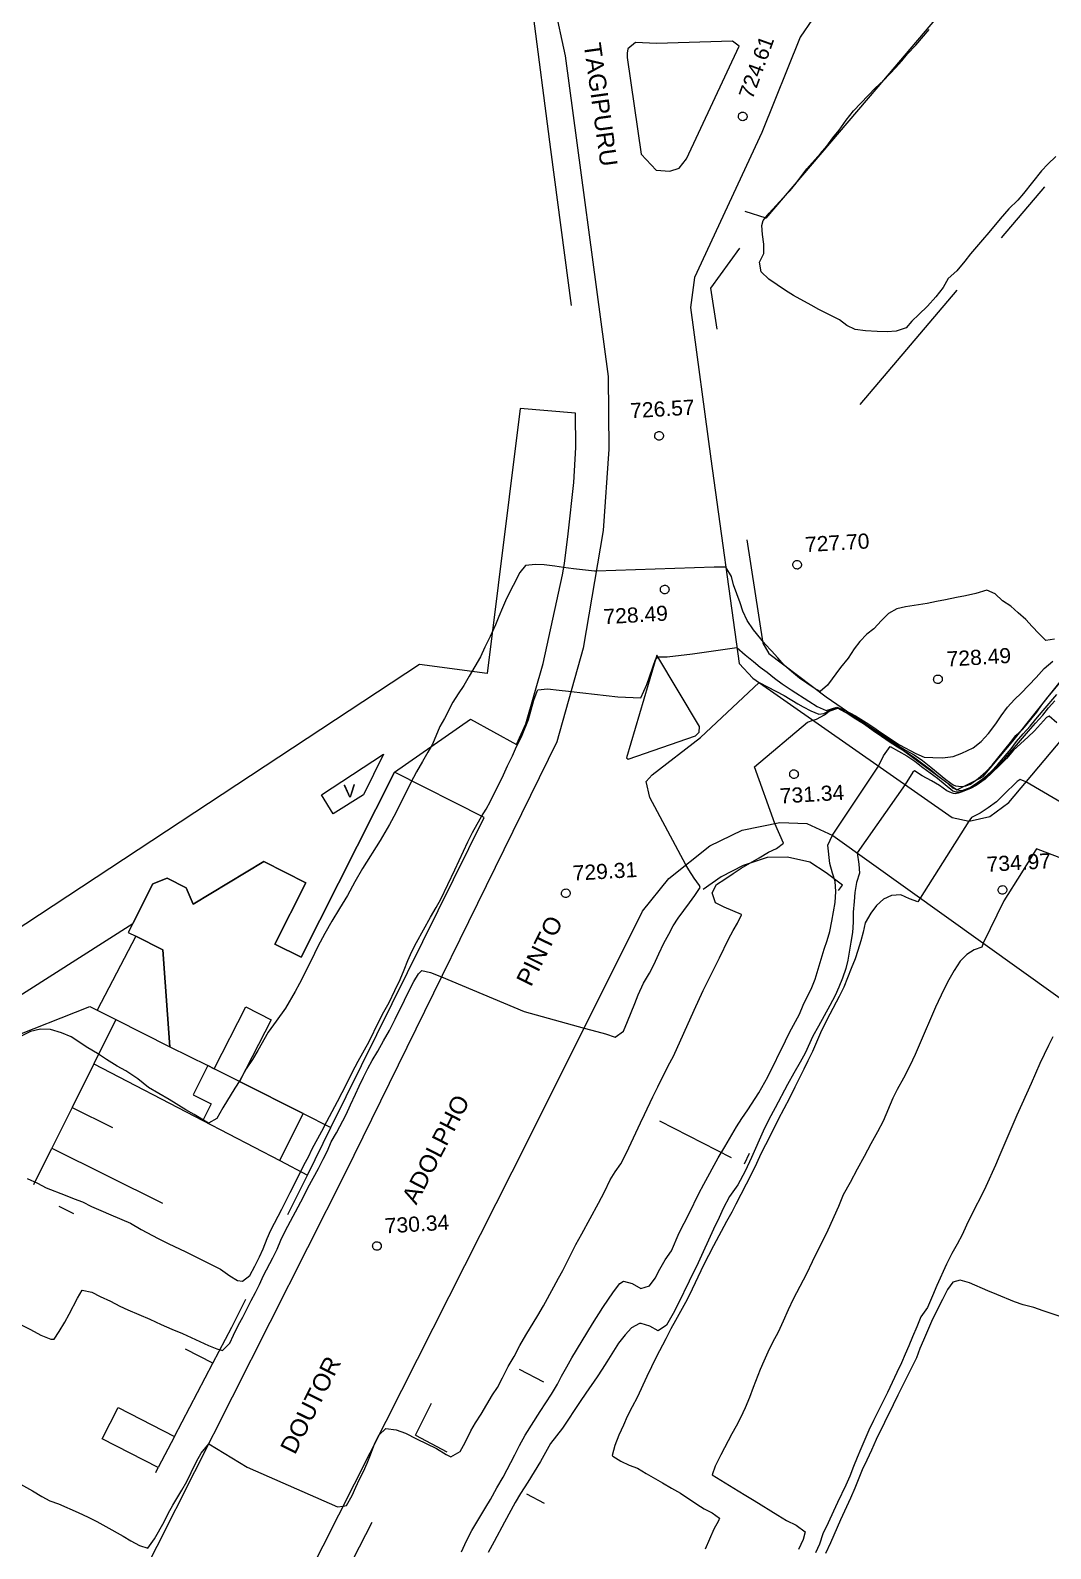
# Model space of a CAD drawing. Header units: metres. Extents: x 329311 to 330425, y 7396637 to 7397287.
# Drawn here: x 329947.3 to 330065.5, y 7396864.5 to 7397040.4 of the extents above; entities that cross this region are included whole.
import ezdxf
from ezdxf.enums import TextEntityAlignment as Align

# ---------------------------------------------------------------- set-up
doc = ezdxf.new("R2010")
doc.units = ezdxf.units.M
doc.layers.get('0').update_dxf_attribs({"lineweight": 18})
for name, color, linetype, lineweight in [('100_SIST_VIARIO_MEIO_FIO', 8, 'Continuous', 18), ('108_SEP_FIS_CANT_CENT_ILHA', 9, 'Continuous', 18), ('160_P_SIMP_ASF_TOP', 7, 'Continuous', 18), ('206_MURO_E_MURO_ARRIMO', 9, 'Continuous', 18), ('216_EDIF_NOTAVEL', 9, 'Continuous', 18), ('218_EDIF_NOTAVEL_TOP', 7, 'Continuous', 18), ('600_CURVA_MESTRA', 9, 'Continuous', 18), ('604_CURVA_INTERM', 9, 'Continuous', 18), ('606_PTO_COTADO', 9, 'Continuous', 18), ('608_PTO_COTADO_INTERVIA', 9, 'Continuous', 18), ('624_SEGM_CURVA_MESTRA', 14, 'Continuous', 18)]:
    doc.layers.add(name, color=color, linetype=linetype, lineweight=lineweight)
doc.styles.add('Style-Arial', font='arial.ttf', dxfattribs={"height": 2})

# ---------------------------------------------------------------- blocks, each defined once
blk = doc.blocks.new('SP09')
at = {"color": 0, "linetype": 'Continuous'}
blk.add_lwpolyline([(-0.03, -0.51), (-0.14, -0.49), (-0.24, -0.46), (-0.31, -0.42), (-0.35, -0.39), (-0.42, -0.31), (-0.47, -0.24), (-0.51, -0.15), (-0.52, -0.09), (-0.52, 0.03), (-0.51, 0.11), (-0.48, 0.2), (-0.44, 0.27), (-0.4, 0.33), (-0.32, 0.39), (-0.23, 0.44), (-0.15, 0.48), (-0.1, 0.48), (-0.03, 0.48), (0.08, 0.48), (0.19, 0.44), (0.27, 0.4), (0.35, 0.32), (0.41, 0.23), (0.46, 0.11), (0.48, 0.03), (0.48, -0.03), (0.47, -0.08), (0.44, -0.21), (0.38, -0.3), (0.31, -0.38), (0.23, -0.44), (0.1, -0.49), (0.02, -0.51)], close=True, dxfattribs=at)
blk = doc.blocks.new('SP10')
at = {"color": 0, "linetype": 'Continuous'}
blk.add_lwpolyline([(-0.03, -0.51), (-0.14, -0.49), (-0.24, -0.46), (-0.31, -0.42), (-0.35, -0.39), (-0.42, -0.31), (-0.47, -0.24), (-0.51, -0.15), (-0.52, -0.09), (-0.52, 0.03), (-0.51, 0.11), (-0.48, 0.2), (-0.44, 0.27), (-0.4, 0.33), (-0.32, 0.39), (-0.23, 0.44), (-0.15, 0.48), (-0.1, 0.48), (-0.03, 0.48), (0.08, 0.48), (0.19, 0.44), (0.27, 0.4), (0.35, 0.32), (0.41, 0.23), (0.46, 0.11), (0.48, 0.03), (0.48, -0.03), (0.47, -0.08), (0.44, -0.21), (0.38, -0.3), (0.31, -0.38), (0.23, -0.44), (0.1, -0.49), (0.02, -0.51)], close=True, dxfattribs=at)

msp = doc.modelspace()

# ---------------------------------------------------------------- linework, layer by layer
at = {"layer": '100_SIST_VIARIO_MEIO_FIO'}
for points in [[(329851.422, 7397100.456), (329899.431, 7397086.897), (329946.785, 7397074.185), (329967.207, 7397068.919), (329989.227, 7397059.373), (329998.343, 7397055.101), (330002.227, 7397052.299), (330005.18, 7397048.686), (330007.99, 7397043.331), (330009.285, 7397037.433), (330014.274, 7397000.297), (330014.356, 7396991.884), (330013.683, 7396982.451), (330011.357, 7396968.827), (330008.322, 7396957.968), (329983.788, 7396907.987), (329953.206, 7396847.45), (329946.625, 7396835.575), (329944.786, 7396834.641), (329942.716, 7396834.493), (329940.368, 7396835.112), (329918.194, 7396846.11), (329867.574, 7396871.964)], [(330037.937, 7397041.709), (330036.506, 7397039.601), (330032.08, 7397028.555), (330024.27, 7397011.766), (330023.805, 7397008.281), (330026.153, 7396990.774), (330029.432, 7396967.061), (330031.036, 7396965.359), (330054.114, 7396949.218), (330056.102, 7396948.774), (330058.507, 7396949.339), (330060.698, 7396950.961), (330166.289, 7397076.43)], [(329970.247, 7396843.141), (330004.931, 7396911.746), (330018.239, 7396938.359), (330021.3, 7396942.142), (330026.032, 7396945.928), (330029.782, 7396947.739), (330034.154, 7396948.64), (330037.284, 7396948.496), (330040.304, 7396947.133), (330083.774, 7396916.021), (330128.11, 7396884.106), (330126.861, 7396880.623), (330105.491, 7396842.057)]]:
    msp.add_lwpolyline(points, dxfattribs=at)
at = {"layer": '108_SEP_FIS_CANT_CENT_ILHA'}
for points in [[(330016.452, 7397037.254), (330018.076, 7397026.042), (330019.819, 7397024.214), (330021.396, 7397024.1), (330022.475, 7397024.444), (330023.35, 7397025.528), (330029.452, 7397038.565), (330028.691, 7397039.124), (330019.844, 7397038.871), (330017.442, 7397038.984), (330016.552, 7397038.27), (330016.467, 7397037.759)], [(330016.587, 7396955.956), (330024.392, 7396958.663), (330024.808, 7396959.11), (330024.856, 7396959.756), (330019.918, 7396968.026), (330016.381, 7396956.105)]]:
    msp.add_lwpolyline(points, close=True, dxfattribs=at)
at = {"layer": '206_MURO_E_MURO_ARRIMO'}
for p, q in [((330007.604, 7397026.605), (330005.474, 7397042.972)), ((330009.238, 7397014.354), (330007.604, 7397026.605)), ((330032.572, 7397018.631), (330030.158, 7397019.412)), ((330029.494, 7397015.17), (330026.126, 7397010.524)), ((330009.993, 7397008.538), (330009.238, 7397014.354)), ((330026.126, 7397010.524), (330026.864, 7397005.785)), ((330030.344, 7396981.368), (330032.185, 7396969.419)), ((330032.185, 7396969.419), (330032.886, 7396968.217)), ((330032.886, 7396968.217), (330039.528, 7396963.182)), ((330061.176, 7396958.052), (330069.231, 7396968.177)), ((330039.528, 7396963.182), (330047.352, 7396957.813)), ((330047.352, 7396957.813), (330054.66, 7396952.402)), ((330057.711, 7396953.973), (330061.176, 7396958.052)), ((330054.66, 7396952.402), (330057.231, 7396953.683)), ((330057.231, 7396953.683), (330057.711, 7396953.973)), ((330032.672, 7396944.592), (330029.901, 7396943.654)), ((330035.042, 7396944.595), (330032.672, 7396944.592)), ((330037.619, 7396944.018), (330035.042, 7396944.595)), ((330029.901, 7396943.654), (330027.364, 7396942.327)), ((330039.516, 7396942.793), (330037.619, 7396944.018)), ((330041.43, 7396941.374), (330039.516, 7396942.793)), ((330027.364, 7396942.327), (330025.285, 7396940.861)), ((330040.951, 7396940.735), (330041.43, 7396941.374)), ((329979.399, 7396907.788), (329982.134, 7396913.297)), ((329977.123, 7396903.203), (329979.399, 7396907.788)), ((329970.654, 7396890.17), (329972.261, 7396893.409)), ((329968.454, 7396885.98), (329970.654, 7396890.17)), ((329964.009, 7396877.51), (329968.454, 7396885.98)), ((329991.915, 7396877.658), (329993.8, 7396881.365)), ((329961.813, 7396873.327), (329962.115, 7396873.902)), ((329986.851, 7396867.542), (329983.947, 7396861.825))]:
    msp.add_line(p, q, dxfattribs=at)
for points in [[(330032.572, 7397018.631), (330045.335, 7397033.572), (330059.175, 7397049.894)], [(330059.858, 7397016.367), (330064.868, 7397022.276)], [(330043.477, 7396997.049), (330054.713, 7397010.299)], [(329941.299, 7396921.156), (329941.824, 7396922.161), (329944.377, 7396923.068), (329944.408, 7396923.434), (329954.173, 7396927.321), (329955.021, 7396926.896)], [(329957.19, 7396925.808), (329954.644, 7396920.68)], [(329954.644, 7396920.68), (329952.128, 7396915.613)], [(329954.644, 7396920.68), (329967.295, 7396914.091)], [(329952.128, 7396915.613), (329949.782, 7396910.889)], [(329952.128, 7396915.613), (329956.813, 7396913.286)], [(330020.229, 7396914.082), (330028.516, 7396909.835)], [(329947.703, 7396906.701), (329949.782, 7396910.889)], [(329949.782, 7396910.889), (329962.599, 7396904.525)], [(329976.197, 7396909.456), (329979.399, 7396907.788)], [(330030.623, 7396910.279), (330030.019, 7396909.064)], [(329952.324, 7396903.307), (329950.62, 7396904.153)], [(329968.454, 7396885.98), (329965.282, 7396887.627)], [(330003.941, 7396885.3), (330006.748, 7396883.823)], [(329991.915, 7396877.658), (329995.564, 7396875.734)], [(330004.798, 7396870.867), (330006.846, 7396869.787)]]:
    msp.add_lwpolyline(points, dxfattribs=at)
at = {"layer": '216_EDIF_NOTAVEL'}
msp.add_lwpolyline([(329937.508, 7396923.139), (329959.163, 7396936.943), (329961.484, 7396941.543), (329963.149, 7396942.166), (329965.346, 7396941.057), (329966.146, 7396939.173), (329974.363, 7396944.108), (329979.233, 7396941.652), (329975.643, 7396934.535), (329978.662, 7396933.012), (329989.48, 7396954.457), (329998.303, 7396960.615), (330003.647, 7396957.649), (330004.712, 7396960.053), (330006.744, 7396967.051), (330008.961, 7396977.31), (330009.205, 7396978.614), (330009.636, 7396982.056), (330010.274, 7396988.002), (330010.521, 7396992.056), (330010.493, 7396996.067), (330004.078, 7396996.571), (330000.237, 7396965.887), (329992.388, 7396966.947), (329932.023, 7396927.206)], dxfattribs=at)
for points in [[(329988.228, 7396956.533), (329985.905, 7396951.84), (329982.4, 7396949.651), (329981.027, 7396951.848)], [(329959.163, 7396936.943), (329958.635, 7396935.896), (329959.501, 7396935.459), (329962.644, 7396933.873), (329963.468, 7396922.659), (329967.849, 7396920.462), (329968.576, 7396920.097), (329972.259, 7396927.282), (329975.198, 7396925.775), (329971.528, 7396918.616), (329978.907, 7396914.915), (329982.134, 7396913.297), (329999.902, 7396949.199), (329989.48, 7396954.457), (329978.662, 7396933.012), (329975.643, 7396934.535), (329979.233, 7396941.652), (329974.363, 7396944.108), (329966.146, 7396939.173), (329965.346, 7396941.057), (329963.149, 7396942.166), (329961.484, 7396941.543)], [(329957.19, 7396925.808), (329963.468, 7396922.659), (329962.644, 7396933.873), (329959.501, 7396935.459), (329955.021, 7396926.896)], [(329978.907, 7396914.915), (329971.528, 7396918.616), (329968.576, 7396920.097), (329967.849, 7396920.462), (329966.166, 7396917.072), (329968.259, 7396916.033), (329967.295, 7396914.091), (329976.197, 7396909.456)], [(329964.009, 7396877.51), (329962.115, 7396873.902), (329955.603, 7396877.241), (329957.463, 7396880.867)]]:
    msp.add_lwpolyline(points, close=True, dxfattribs=at)
at = {"layer": '600_CURVA_MESTRA'}
for points, elevation in [([(329946.001, 7396890.533), (329947.294, 7396889.909), (329948.518, 7396889.252), (329949.645, 7396888.792), (329950.039, 7396888.765), (329950.617, 7396889.668), (329951.265, 7396890.753), (329951.779, 7396891.664), (329952.765, 7396893.537), (329953.304, 7396894.453), (329954.427, 7396894.227), (329955.375, 7396893.725), (329956.561, 7396893.172), (329957.657, 7396892.599), (329958.6, 7396892.164), (329961.155, 7396891.084), (329962.448, 7396890.473), (329963.704, 7396889.952), (329964.912, 7396889.429), (329967.94, 7396888.036), (329968.884, 7396887.654), (329969.577, 7396887.449), (329970.412, 7396888.304), (329970.837, 7396889.258), (329971.428, 7396890.421), (329971.922, 7396891.333), (329972.895, 7396893.258), (329973.39, 7396894.187), (329973.856, 7396895.125), (329974.322, 7396896.135), (329975.396, 7396898.185), (329975.91, 7396899.193), (329976.314, 7396900.231), (329976.83, 7396901.284), (329978.948, 7396905.283), (329979.465, 7396906.294), (329980.681, 7396908.546), (329981.224, 7396909.639), (329981.733, 7396910.601), (329982.167, 7396911.639), (329982.778, 7396912.689), (329983.905, 7396914.808), (329984.414, 7396915.937), (329984.987, 7396917.143), (329985.402, 7396918.1), (329985.887, 7396919.122), (329986.397, 7396920.149), (329986.905, 7396921.04), (329987.567, 7396922.122), (329988.222, 7396923.321), (329988.933, 7396924.538), (329989.584, 7396925.852), (329990.639, 7396928.044), (329991.147, 7396929.078), (329991.733, 7396930.193), (329992.277, 7396931.114), (329992.668, 7396931.467), (329993.649, 7396931.242), (329994.961, 7396930.748), (330004.51, 7396926.723), (330011.468, 7396924.818), (330012.955, 7396924.432), (330013.955, 7396924.149), (330015.072, 7396923.749), (330016.028, 7396924.465), (330016.519, 7396925.564), (330017.341, 7396927.652), (330017.754, 7396928.666), (330018.372, 7396930.013), (330019.068, 7396931.18), (330019.56, 7396932.153), (330020.133, 7396933.433), (330020.719, 7396934.647), (330021.293, 7396935.675), (330021.804, 7396936.639), (330022.364, 7396937.537), (330023.676, 7396939.314), (330024.321, 7396940.161), (330024.911, 7396941.11), (330024.829, 7396941.315), (330024.236, 7396942.175), (330023.604, 7396943.159), (330023.267, 7396943.716), (330019.073, 7396951.526), (330018.664, 7396953.39), (330019.35, 7396954.132), (330024.977, 7396958.484), (330031.781, 7396964.838), (330034.667, 7396963.327), (330036.255, 7396962.379), (330036.88, 7396962.01), (330037.741, 7396961.567), (330038.685, 7396961.169), (330039.258, 7396961.271), (330039.848, 7396961.571), (330040.848, 7396961.906), (330042.517, 7396961.059), (330043.601, 7396960.417), (330045.602, 7396959.057), (330046.567, 7396958.435), (330047.49, 7396957.773), (330048.726, 7396957.017), (330049.71, 7396956.469), (330050.686, 7396955.81), (330051.668, 7396955.044), (330053.418, 7396953.626), (330054.233, 7396953), (330054.536, 7396952.868), (330054.875, 7396952.825), (330055.23, 7396952.815), (330055.727, 7396952.875), (330056.27, 7396953.067), (330057.155, 7396953.735), (330058.023, 7396954.496), (330058.773, 7396955.253), (330060.883, 7396957.89), (330061.523, 7396958.725), (330062.333, 7396959.455), (330063.93, 7396961.41), (330064.534, 7396962.241), (330065.22, 7396963.147), (330067.385, 7396965.738)], 730), ([(330064.406, 7396945.375), (330063.899, 7396945.566), (330063.756, 7396945.337)], 735), ([(330062.168, 7396942.794), (330060.139, 7396939.546), (330057.734, 7396934.657), (330057.583, 7396934.18), (330056.672, 7396933.873), (330055.835, 7396933.324), (330055.058, 7396932.558), (330054.382, 7396931.501), (330053.754, 7396930.389), (330053.169, 7396929.29), (330052.189, 7396927.229), (330050.308, 7396922.849), (330049.837, 7396921.755), (330049.222, 7396920.437), (330048.498, 7396919.004), (330047.762, 7396917.694), (330047.245, 7396916.688), (330046.138, 7396914.036), (330045.47, 7396912.782), (330044.708, 7396911.421), (330043.936, 7396909.94), (330043.111, 7396908.451), (330042.318, 7396906.925), (330041.512, 7396905.487), (330040.962, 7396904.135), (330039.708, 7396901.392), (330037.907, 7396897.72), (330037.26, 7396896.354), (330035.708, 7396893.404), (330035.137, 7396892.193), (330034.554, 7396890.863), (330033.948, 7396889.603), (330033.324, 7396888.384), (330032.768, 7396887.255), (330032.305, 7396886.246), (330031.878, 7396885.254), (330031.077, 7396883.16), (330030.638, 7396882.031), (330030.126, 7396880.812), (330029.598, 7396879.677), (330029.078, 7396878.682), (330028.591, 7396877.805), (330027.326, 7396875.384), (330026.668, 7396874.07), (330026.323, 7396873.041), (330029.323, 7396871.217), (330030.236, 7396870.646), (330031.179, 7396870.098), (330033.928, 7396868.404), (330034.945, 7396867.752), (330036.049, 7396867.215), (330037.112, 7396866.474), (330036.844, 7396865.549), (330036.335, 7396864.403)], 735)]:
    msp.add_lwpolyline(points, dxfattribs=dict(at, elevation=elevation))
at = {"layer": '604_CURVA_INTERM'}
for points, elevation in [([(330066.136, 7397025.768), (330065.215, 7397024.904), (330064.501, 7397024.138), (330062.403, 7397021.5), (330061.735, 7397020.742), (330060.703, 7397019.703), (330059.708, 7397018.559), (330058.367, 7397016.969), (330057.664, 7397016.14), (330056.943, 7397015.336), (330056.253, 7397014.516), (330055.607, 7397013.654), (330054.69, 7397012.53), (330053.683, 7397011.643), (330053.107, 7397010.595), (330052.244, 7397009.538), (330051.285, 7397008.427), (330050.268, 7397007.486), (330049.464, 7397006.693), (330048.801, 7397005.94), (330047.64, 7397005.542), (330046.6, 7397005.489), (330045.451, 7397005.503), (330044.106, 7397005.573), (330042.889, 7397005.746), (330041.932, 7397006.205), (330041.055, 7397006.875), (330038.674, 7397008.056), (330037.792, 7397008.572), (330035.723, 7397009.683), (330034.796, 7397010.273), (330032.898, 7397011.582), (330031.987, 7397012.428), (330031.808, 7397013.539), (330032.31, 7397014.53), (330032.285, 7397015.632), (330032.156, 7397016.754), (330032.058, 7397017.784), (330032.234, 7397018.352), (330032.91, 7397019.211), (330034.541, 7397021.008), (330035.34, 7397021.849), (330036.034, 7397022.684), (330037.307, 7397024.347), (330038.884, 7397026.146), (330039.602, 7397026.995), (330040.31, 7397027.946), (330041.023, 7397028.849), (330041.83, 7397029.994), (330042.683, 7397031.088), (330044.389, 7397032.831), (330045.224, 7397033.71), (330046.193, 7397034.604), (330047.616, 7397036.088), (330048.309, 7397036.878), (330048.958, 7397037.666), (330049.918, 7397038.697), (330051.451, 7397040.493)], 724), ([(329946.937, 7396907.397), (329948.116, 7396906.864), (329949.102, 7396906.311), (329951.34, 7396905.448), (329952.383, 7396905.019), (329953.328, 7396904.687), (329954.362, 7396904.157), (329955.456, 7396903.665), (329956.621, 7396903.197), (329958.908, 7396902.197), (329960.121, 7396901.461), (329962.085, 7396900.439), (329963.279, 7396899.852), (329965.315, 7396898.909), (329967.323, 7396897.884), (329968.232, 7396897.411), (329969.346, 7396896.899), (329970.418, 7396896.116), (329971.31, 7396895.586), (329971.87, 7396895.486), (329972.73, 7396896.162), (329973.318, 7396897.222), (329973.86, 7396898.318), (329974.271, 7396899.231), (329974.732, 7396900.441), (329975.166, 7396901.399), (329976.447, 7396903.831), (329977.411, 7396905.775), (329978.458, 7396907.808), (329979.035, 7396908.995), (329979.509, 7396909.888), (329979.959, 7396910.811), (329981.068, 7396912.86), (329981.643, 7396914.009), (329982.873, 7396916.294), (329983.955, 7396918.383), (329984.578, 7396919.663), (329985.289, 7396920.994), (329986.558, 7396923.249), (329987.69, 7396925.574), (329988.254, 7396926.695), (329988.876, 7396927.793), (329989.528, 7396929.179), (329990.151, 7396930.429), (329990.619, 7396931.576), (329991.032, 7396932.641), (329991.516, 7396933.696), (329992.036, 7396934.715), (329993.649, 7396937.65), (329994.33, 7396938.801), (329994.856, 7396939.729), (329996.483, 7396943.148), (329998.003, 7396946.401), (329998.541, 7396947.459), (329999.063, 7396948.419), (329999.587, 7396949.324), (330000.139, 7396950.177), (330000.612, 7396951.086), (330002.114, 7396954.139), (330002.597, 7396955.186), (330003.18, 7396956.361), (330003.647, 7396957.44), (330004.201, 7396958.54), (330005.021, 7396960.554), (330005.662, 7396962.806), (330006.042, 7396963.849), (330006.125, 7396963.981), (330007.247, 7396964.123), (330008.586, 7396963.942), (330009.646, 7396963.841), (330009.954, 7396963.808), (330015.393, 7396963.17), (330018.035, 7396963.053), (330018.738, 7396964.619), (330019.765, 7396967.508), (330020.045, 7396967.813), (330021.107, 7396967.803), (330024.05, 7396968.164), (330029.175, 7396968.916), (330030.157, 7396968.04), (330031.087, 7396967.289), (330031.863, 7396966.621), (330032.701, 7396966.038), (330033.557, 7396965.349), (330034.413, 7396964.693), (330035.457, 7396963.996), (330037.505, 7396962.698), (330038.504, 7396962.051), (330039.539, 7396961.594), (330040.755, 7396961.979), (330041.782, 7396961.61), (330042.944, 7396960.968), (330044.163, 7396960.209), (330045.04, 7396959.636), (330045.879, 7396959.041), (330048.01, 7396957.609), (330049.905, 7396956.628), (330050.873, 7396956.207), (330051.904, 7396956.158), (330053.02, 7396956.132), (330054.258, 7396956.257), (330055.269, 7396956.672), (330056.573, 7396957.268), (330057.506, 7396958.001), (330058.359, 7396958.947), (330059.201, 7396960.046), (330059.794, 7396960.988), (330060.541, 7396962.008), (330061.349, 7396962.88), (330062.132, 7396963.613), (330063.88, 7396965.443), (330064.811, 7396966.472), (330065.805, 7396967.303)], 729), ([(329997.246, 7396864.125), (329997.843, 7396865.421), (329998.472, 7396866.616), (330000.073, 7396869.333), (330000.613, 7396870.217), (330001.354, 7396871.542), (330002.072, 7396872.783), (330003.452, 7396875.375), (330003.987, 7396876.452), (330004.65, 7396877.659), (330006.388, 7396880.405), (330007.686, 7396882.42), (330008.399, 7396883.575), (330008.86, 7396884.48), (330009.453, 7396885.578), (330010.041, 7396886.598), (330012.451, 7396890.553), (330013.624, 7396892.449), (330014.874, 7396894.241), (330015.599, 7396895.213), (330016.052, 7396895.491), (330017.027, 7396895.229), (330018.062, 7396894.663), (330019.068, 7396894.935), (330019.705, 7396895.846), (330020.258, 7396896.886), (330020.881, 7396897.955), (330021.597, 7396899.006), (330022.504, 7396901.112), (330023.058, 7396902.216), (330023.659, 7396903.335), (330024.765, 7396905.635), (330025.344, 7396906.735), (330026.994, 7396909.775), (330027.77, 7396911.042), (330029.144, 7396913.368), (330029.769, 7396914.345), (330030.447, 7396915.335), (330031.726, 7396917.296), (330032.78, 7396919.165), (330034.812, 7396923.349), (330035.284, 7396924.306), (330036.427, 7396926.427), (330036.849, 7396927.462), (330037.878, 7396929.517), (330038.262, 7396930.472), (330038.62, 7396931.639), (330039.292, 7396933.949), (330039.64, 7396934.957), (330039.949, 7396936.003), (330040.198, 7396937.21), (330040.564, 7396939.379), (330040.637, 7396940.634), (330040.567, 7396941.79), (330040.262, 7396942.759), (330039.955, 7396943.868), (330039.728, 7396946.022), (330040.248, 7396947.158), (330045.607, 7396955.167), (330046.185, 7396956.357), (330046.935, 7396957.423), (330048.864, 7396956.348), (330049.792, 7396955.74), (330050.737, 7396955.003), (330052.438, 7396953.757), (330054.226, 7396952.286), (330054.576, 7396952.183), (330054.843, 7396952.171), (330055.162, 7396952.188), (330056.223, 7396952.614), (330057.008, 7396953.109), (330057.853, 7396953.701), (330058.562, 7396954.346), (330059.43, 7396955.19), (330060.233, 7396956.027), (330061.609, 7396957.589), (330062.995, 7396959.202), (330063.787, 7396960.129), (330064.638, 7396961.054), (330065.313, 7396961.915), (330066.019, 7396962.725)], 732)]:
    msp.add_lwpolyline(points, dxfattribs=dict(at, elevation=elevation))
at = {"layer": '604_CURVA_INTERM', "flags": 128}
for points, elevation in [([(330065.997, 7396969.875), (330065.008, 7396969.716), (330064.19, 7396970.515), (330063.388, 7396971.347), (330062.66, 7396972.131), (330061.793, 7396972.908), (330060.947, 7396973.698), (330059.967, 7396974.319), (330059.116, 7396975.114), (330058.164, 7396975.548), (330056.883, 7396975.151), (330055.682, 7396974.88), (330054.617, 7396974.688), (330053.362, 7396974.412), (330052.33, 7396974.223), (330051.221, 7396973.999), (330048.718, 7396973.595), (330047.703, 7396973.367), (330046.744, 7396972.838), (330045.926, 7396972.036), (330045.038, 7396971.062), (330044.242, 7396970.434), (330043.438, 7396969.601), (330042.782, 7396968.765), (330042.069, 7396967.679), (330041.202, 7396966.568), (330039.695, 7396964.545), (330038.821, 7396963.801), (330038.154, 7396964.172), (330036.429, 7396965.334), (330035.494, 7396966.112), (330034.658, 7396966.837), (330033.939, 7396967.688), (330033.177, 7396968.499), (330032.46, 7396969.306), (330031.099, 7396970.961), (330030.37, 7396972.012), (330029.879, 7396973.108), (330029.564, 7396974.066), (330028.789, 7396976.155), (330028.554, 7396977.138), (330027.893, 7396978.192), (330026.542, 7396978.217), (330012.879, 7396977.742), (330012.688, 7396977.752), (330010.226, 7396978.028), (330009.081, 7396978.174), (330008.086, 7396978.335), (330006.831, 7396978.463), (330005.823, 7396978.52), (330004.698, 7396978.384), (330004.019, 7396977.589), (330002.488, 7396974.562), (330002.008, 7396973.508), (330001.574, 7396972.489), (330001.186, 7396971.509), (330000.583, 7396970.157), (329999.98, 7396968.95), (329999.449, 7396967.829), (329998.165, 7396965.568), (329997.526, 7396964.508), (329996.865, 7396963.55), (329996.256, 7396962.576), (329995.284, 7396960.664), (329994.764, 7396959.742), (329993.881, 7396957.715), (329993.368, 7396956.762), (329992.722, 7396955.707), (329992.053, 7396954.506), (329991.353, 7396953.17), (329989.657, 7396949.748), (329988.926, 7396948.391), (329987.837, 7396946.561), (329985.782, 7396943.286), (329984.903, 7396941.758), (329984.061, 7396940.19), (329983.138, 7396938.666), (329982.216, 7396937.189), (329981.401, 7396935.765), (329980.615, 7396934.273), (329979.828, 7396932.627), (329978.48, 7396929.981), (329977.966, 7396929.047), (329976.844, 7396927.126), (329975.776, 7396925.6), (329974.838, 7396924.34), (329973.639, 7396922.201), (329973.02, 7396921.17), (329972.304, 7396920.076), (329971.551, 7396918.728), (329970.996, 7396917.868), (329969.6, 7396915.576), (329968.9, 7396914.354), (329967.936, 7396913.812), (329966.289, 7396914.792), (329965.313, 7396915.351), (329963.395, 7396916.53), (329960.988, 7396917.935), (329959.727, 7396918.93), (329958.358, 7396919.864), (329957.364, 7396920.403), (329956.126, 7396921.166), (329955.072, 7396921.859), (329953.947, 7396922.52), (329952.024, 7396923.784), (329950.909, 7396924.268), (329949.622, 7396924.662), (329948.458, 7396924.702), (329947.312, 7396924.431), (329944.873, 7396923.222)], 728), ([(329944.331, 7396872.971), (329947.538, 7396871.187), (329948.623, 7396870.557), (329949.558, 7396870.045), (329950.541, 7396869.706), (329952.81, 7396868.687), (329953.969, 7396868.163), (329954.994, 7396867.645), (329956.035, 7396867.084), (329958.031, 7396865.963), (329958.923, 7396865.413), (329959.927, 7396864.854), (329960.894, 7396864.565), (329961.68, 7396865.628), (329962.794, 7396867.629), (329963.255, 7396868.564), (329963.791, 7396869.528), (329964.849, 7396871.286), (329965.423, 7396872.3), (329965.911, 7396873.325), (329966.55, 7396874.612), (329967.1, 7396875.573), (329967.959, 7396876.642), (329972.43, 7396873.957), (329982.877, 7396869.343), (329983.534, 7396869.423), (329983.939, 7396869.517), (329984.591, 7396870.658), (329985.014, 7396871.636), (329985.442, 7396872.559), (329985.904, 7396873.461), (329986.331, 7396874.418), (329986.723, 7396875.373), (329987.213, 7396876.746), (329987.689, 7396877.662), (329988.507, 7396878.424), (329989.674, 7396878.27), (329990.754, 7396877.874), (329992.041, 7396877.226), (329994.371, 7396876.111), (329995.472, 7396875.41), (329996.008, 7396875.154), (329997.108, 7396875.757), (329997.672, 7396876.786), (329998.348, 7396878.154), (329998.892, 7396879.088), (329999.529, 7396880.089), (330000.836, 7396882.34), (330001.433, 7396883.179), (330002.019, 7396884.284), (330002.684, 7396885.609), (330003.346, 7396886.781), (330004.015, 7396888.042), (330004.699, 7396889.248), (330006.124, 7396891.534), (330006.783, 7396892.64), (330007.952, 7396894.847), (330008.499, 7396895.848), (330009.009, 7396896.72), (330009.765, 7396898.276), (330010.528, 7396899.745), (330011.221, 7396900.995), (330013.135, 7396904.541), (330013.817, 7396905.835), (330014.482, 7396907.22), (330015.07, 7396908.147), (330015.726, 7396909.085), (330016.383, 7396910.352), (330018.006, 7396913.843), (330018.475, 7396914.806), (330019.427, 7396916.835), (330020.034, 7396918.026), (330021.197, 7396920.421), (330021.82, 7396921.542), (330024.229, 7396926.888), (330025.27, 7396929.172), (330026.419, 7396931.487), (330027.173, 7396932.932), (330028.225, 7396935.107), (330028.764, 7396936.105), (330029.258, 7396936.976), (330029.717, 7396937.928), (330029.722, 7396937.967), (330027.697, 7396938.829), (330026.704, 7396939.328), (330026.321, 7396940.472), (330026.808, 7396941.455), (330027.798, 7396942.069), (330028.736, 7396942.722), (330029.678, 7396943.329), (330030.664, 7396943.933), (330031.747, 7396944.527), (330032.863, 7396945.185), (330033.777, 7396945.635), (330034.569, 7396946.248), (330033.585, 7396948.523), (330031.219, 7396955.092), (330037.354, 7396960.233), (330038.021, 7396960.473), (330038.397, 7396960.609), (330039.323, 7396961.102), (330039.878, 7396961.511), (330040.883, 7396961.855), (330042.068, 7396961.211), (330042.953, 7396960.65), (330043.988, 7396960.01), (330044.958, 7396959.296), (330045.958, 7396958.627), (330046.844, 7396958.003), (330047.802, 7396957.383), (330048.765, 7396956.798), (330049.641, 7396956.222), (330050.586, 7396955.554), (330051.652, 7396954.727), (330052.452, 7396954.076), (330053.344, 7396953.384), (330054.16, 7396952.659), (330054.788, 7396952.399), (330055.08, 7396952.318), (330055.311, 7396952.325), (330056.228, 7396952.69), (330057.066, 7396953.244), (330057.862, 7396953.838), (330058.655, 7396954.54), (330059.399, 7396955.298), (330060.959, 7396957.153), (330061.586, 7396958.001), (330062.365, 7396958.916), (330063.184, 7396959.806), (330063.849, 7396960.588), (330064.685, 7396961.618), (330066.263, 7396963.471)], 731), ([(330066.253, 7396960.159), (330065.374, 7396960.934), (330065.086, 7396960.775), (330064.381, 7396960.029), (330063.676, 7396959.249), (330062.894, 7396958.497), (330061.252, 7396956.991), (330060.421, 7396956.028), (330059.62, 7396955.224), (330057.962, 7396953.666), (330056.91, 7396952.93), (330056.328, 7396952.587), (330055.274, 7396952.164), (330054.838, 7396952.024), (330054.473, 7396951.96), (330054.273, 7396951.976), (330054.037, 7396952.047), (330053.532, 7396952.305), (330052.679, 7396952.92), (330051.719, 7396953.467), (330050.672, 7396954.035), (330049.752, 7396954.606), (330049.563, 7396954.465), (330048.685, 7396953.014), (330043.105, 7396945.128), (330043.31, 7396943.793), (330043.393, 7396942.763), (330043.051, 7396941.659), (330042.848, 7396940.51), (330042.771, 7396939.484), (330042.644, 7396938.237), (330042.672, 7396937.085), (330042.574, 7396935.881), (330042.401, 7396934.785), (330042.027, 7396932.686), (330041.801, 7396931.711), (330041.428, 7396930.598), (330041, 7396929.565), (330040.558, 7396928.585), (330039.97, 7396927.423), (330038.659, 7396925.042), (330037.97, 7396923.866), (330037.08, 7396921.907), (330036.533, 7396920.852), (330035.796, 7396919.603), (330035.042, 7396918.262), (330033.602, 7396915.59), (330032.882, 7396914.207), (330032.232, 7396912.856), (330030.892, 7396909.822), (330030.147, 7396908.246), (330029.305, 7396906.673), (330028.339, 7396905.289), (330027.58, 7396903.929), (330027.12, 7396902.856), (330026.466, 7396901.521), (330024.706, 7396897.633), (330023.637, 7396895.488), (330022.377, 7396892.876), (330021.776, 7396891.733), (330021.022, 7396890.392), (330020.071, 7396889.731), (330019.086, 7396890.263), (330018.086, 7396890.595), (330017.9, 7396890.607), (330016.958, 7396890.07), (330016.236, 7396889.278), (330015.46, 7396888.319), (330014.092, 7396886.166), (330013.569, 7396885.303), (330012.993, 7396884.4), (330011.678, 7396882.506), (330011.017, 7396881.56), (330008.962, 7396878.473), (330007.583, 7396876.675), (330006.409, 7396874.599), (330004.953, 7396872.198), (330004.095, 7396870.888), (330003.498, 7396869.861), (330002.228, 7396867.562), (330001.048, 7396865.343), (330000.351, 7396864.065)], 733), ([(330071.065, 7396948.417), (330062.687, 7396953.325), (330062.022, 7396953.628), (330061.648, 7396953.394), (330060.066, 7396951.83), (330059.27, 7396951.035), (330058.302, 7396950.328), (330057.376, 7396949.715), (330056.371, 7396949.199), (330056.076, 7396948.768), (330050.439, 7396939.879), (330050.163, 7396939.442), (330049.206, 7396939.792), (330048.193, 7396940.253), (330047.118, 7396940.182), (330046.171, 7396939.758), (330045.38, 7396939.029), (330044.699, 7396938.113), (330044.033, 7396936.99), (330043.798, 7396935.913), (330043.555, 7396934.929), (330043.207, 7396933.792), (330042.891, 7396932.838), (330042.431, 7396931.729), (330042.012, 7396930.635), (330041.577, 7396929.568), (330041.029, 7396928.467), (330039.949, 7396926.423), (330038.992, 7396924.52), (330037.93, 7396922.112), (330037.419, 7396921.022), (330036.924, 7396920.064), (330035.892, 7396917.967), (330035.274, 7396916.705), (330033.965, 7396914.214), (330033.04, 7396912.35), (330031.955, 7396910.237), (330031.449, 7396909.114), (330030.833, 7396907.861), (330029.04, 7396904.43), (330028.597, 7396903.473), (330027.968, 7396902.422), (330026.466, 7396899.591), (330025.325, 7396897.357), (330023.674, 7396893.927), (330023.229, 7396893.011), (330022.059, 7396890.947), (330021.533, 7396889.981), (330020.963, 7396888.826), (330019.835, 7396886.682), (330018.742, 7396884.432), (330017.615, 7396882.017), (330017.031, 7396880.946), (330016.466, 7396879.83), (330016.027, 7396878.813), (330015.496, 7396877.659), (330015.025, 7396876.461), (330014.739, 7396875.317), (330014.797, 7396875.235), (330015.728, 7396874.636), (330016.685, 7396874.189), (330017.672, 7396873.839), (330018.656, 7396873.219), (330020.548, 7396872.121), (330021.613, 7396871.532), (330022.627, 7396870.919), (330024.53, 7396869.673), (330025.379, 7396869.135), (330026.306, 7396868.639), (330027.146, 7396868.038), (330027.031, 7396867.723), (330026.525, 7396866.766), (330025.502, 7396864.467)], 734), ([(330065.816, 7396923.788), (330065.3, 7396922.791), (330064.311, 7396920.729), (330063.289, 7396918.38), (330062.203, 7396915.991), (330061.615, 7396914.707), (330059.664, 7396910.127), (330059.167, 7396908.921), (330058.049, 7396906.471), (330057.338, 7396905.042), (330056.822, 7396904.098), (330055.793, 7396901.979), (330055.278, 7396900.877), (330054.7, 7396899.799), (330054.08, 7396898.695), (330053.475, 7396897.465), (330052.366, 7396895.001), (330051.863, 7396893.778), (330051.256, 7396892.427), (330050.505, 7396891.373), (330050.033, 7396890.202), (330049.531, 7396889.044), (330049.117, 7396888.003), (330048.704, 7396887.03), (330048.247, 7396886.028), (330047.711, 7396884.933), (330046.639, 7396882.599), (330045.016, 7396879.339), (330044.461, 7396878.219), (330043.555, 7396876.074), (330043.111, 7396875.08), (330042.681, 7396874.019), (330042.258, 7396872.908), (330041.813, 7396871.851), (330040.827, 7396869.854), (330040.395, 7396868.85), (330039.777, 7396867.518), (330039.151, 7396866.224), (330038.745, 7396865.024), (330038.305, 7396864.028)], 736), ([(330066.887, 7396891.329), (330064.678, 7396892.044), (330063.583, 7396892.441), (330062.378, 7396892.771), (330061.356, 7396893.119), (330059.297, 7396893.952), (330058.269, 7396894.371), (330056.138, 7396895.307), (330055.066, 7396895.619), (330054.209, 7396895.366), (330053.596, 7396894.511), (330052.997, 7396893.381), (330051.853, 7396891.097), (330050.816, 7396888.675), (330050.397, 7396887.7), (330049.985, 7396886.599), (330047.842, 7396882.285), (330047.279, 7396881.162), (330046.295, 7396879.121), (330045.329, 7396877.156), (330044.764, 7396875.901), (330044.232, 7396874.773), (330043.713, 7396873.623), (330042.85, 7396871.497), (330042.359, 7396870.366), (330041.202, 7396867.832), (330040.036, 7396865.163), (330039.456, 7396863.938)], 737)]:
    msp.add_lwpolyline(points, dxfattribs=dict(at, elevation=elevation))
at = {"layer": '624_SEGM_CURVA_MESTRA', "elevation": 735}
for points in [[(330063.756, 7396945.337), (330062.168, 7396942.794)], [(330066.55, 7396944.57), (330064.406, 7396945.375)]]:
    msp.add_lwpolyline(points, dxfattribs=at)

# ---------------------------------------------------------------- block references
at = {"layer": '606_PTO_COTADO', "rotation": 3.377855659799661}
for p in [(330029.879, 7397030.442, 724.61), (330020.182, 7396993.433, 726.574), (330036.19, 7396978.503, 727.705), (330052.505, 7396965.232, 728.495), (329987.482, 7396899.58, 730.34)]:
    msp.add_blockref('SP09', p, dxfattribs=at)
at = {"layer": '608_PTO_COTADO_INTERVIA', "rotation": 3.377855659799661}
for p in [(330020.836, 7396975.627, 728.49), (330035.822, 7396954.242, 731.34), (330059.991, 7396940.83, 734.97), (330009.371, 7396940.444, 729.315)]:
    msp.add_blockref('SP10', p, dxfattribs=at)

# ---------------------------------------------------------------- texts
at = {"layer": '160_P_SIMP_ASF_TOP', "style": 'Style-Arial'}
for s, rotation, p in [('TAGIPURU', 277.88016, (330012.407, 7397038.951)), ('PINTO', 63.85516, (330004.424, 7396929.939)), ('ADOLPHO', 62.75943, (329991.136, 7396904.705)), ('DOUTOR', 63.46073, (329977.055, 7396875.739))]:
    msp.add_text(s, height=2, rotation=rotation, dxfattribs=at).set_placement(p, align=Align.MIDDLE_LEFT)
at = {"layer": '218_EDIF_NOTAVEL_TOP', "style": 'Style-Arial'}
msp.add_text('V', height=1.5, rotation=3.37786, dxfattribs=at).set_placement((329983.647, 7396951.49))
at = {"layer": '606_PTO_COTADO', "style": 'Style-Arial'}
for s, rotation, p in [('724.61', 70.07617, (330031.436, 7397036.118, 724.61)), ('726.57', 3.37786, (330020.544, 7396996.548, 726.574)), ('727.70', 3.37786, (330040.806, 7396981.042, 727.705)), ('728.49', 3.37786, (330057.224, 7396967.777, 728.495)), ('730.34', 3.37786, (329992.099, 7396902.119, 730.34))]:
    msp.add_text(s, height=1.75, rotation=rotation, dxfattribs=at).set_placement(p, align=Align.MIDDLE_CENTER)
at = {"layer": '608_PTO_COTADO_INTERVIA', "style": 'Style-Arial'}
for s, p in [('728.49', (330017.447, 7396972.684, 728.49)), ('731.34', (330037.885, 7396951.923, 731.34)), ('734.97', (330061.853, 7396944, 734.97)), ('729.31', (330013.884, 7396942.977, 729.315))]:
    msp.add_text(s, height=1.75, rotation=3.37786, dxfattribs=at).set_placement(p, align=Align.MIDDLE_CENTER)

doc.saveas('drawing.dxf')
